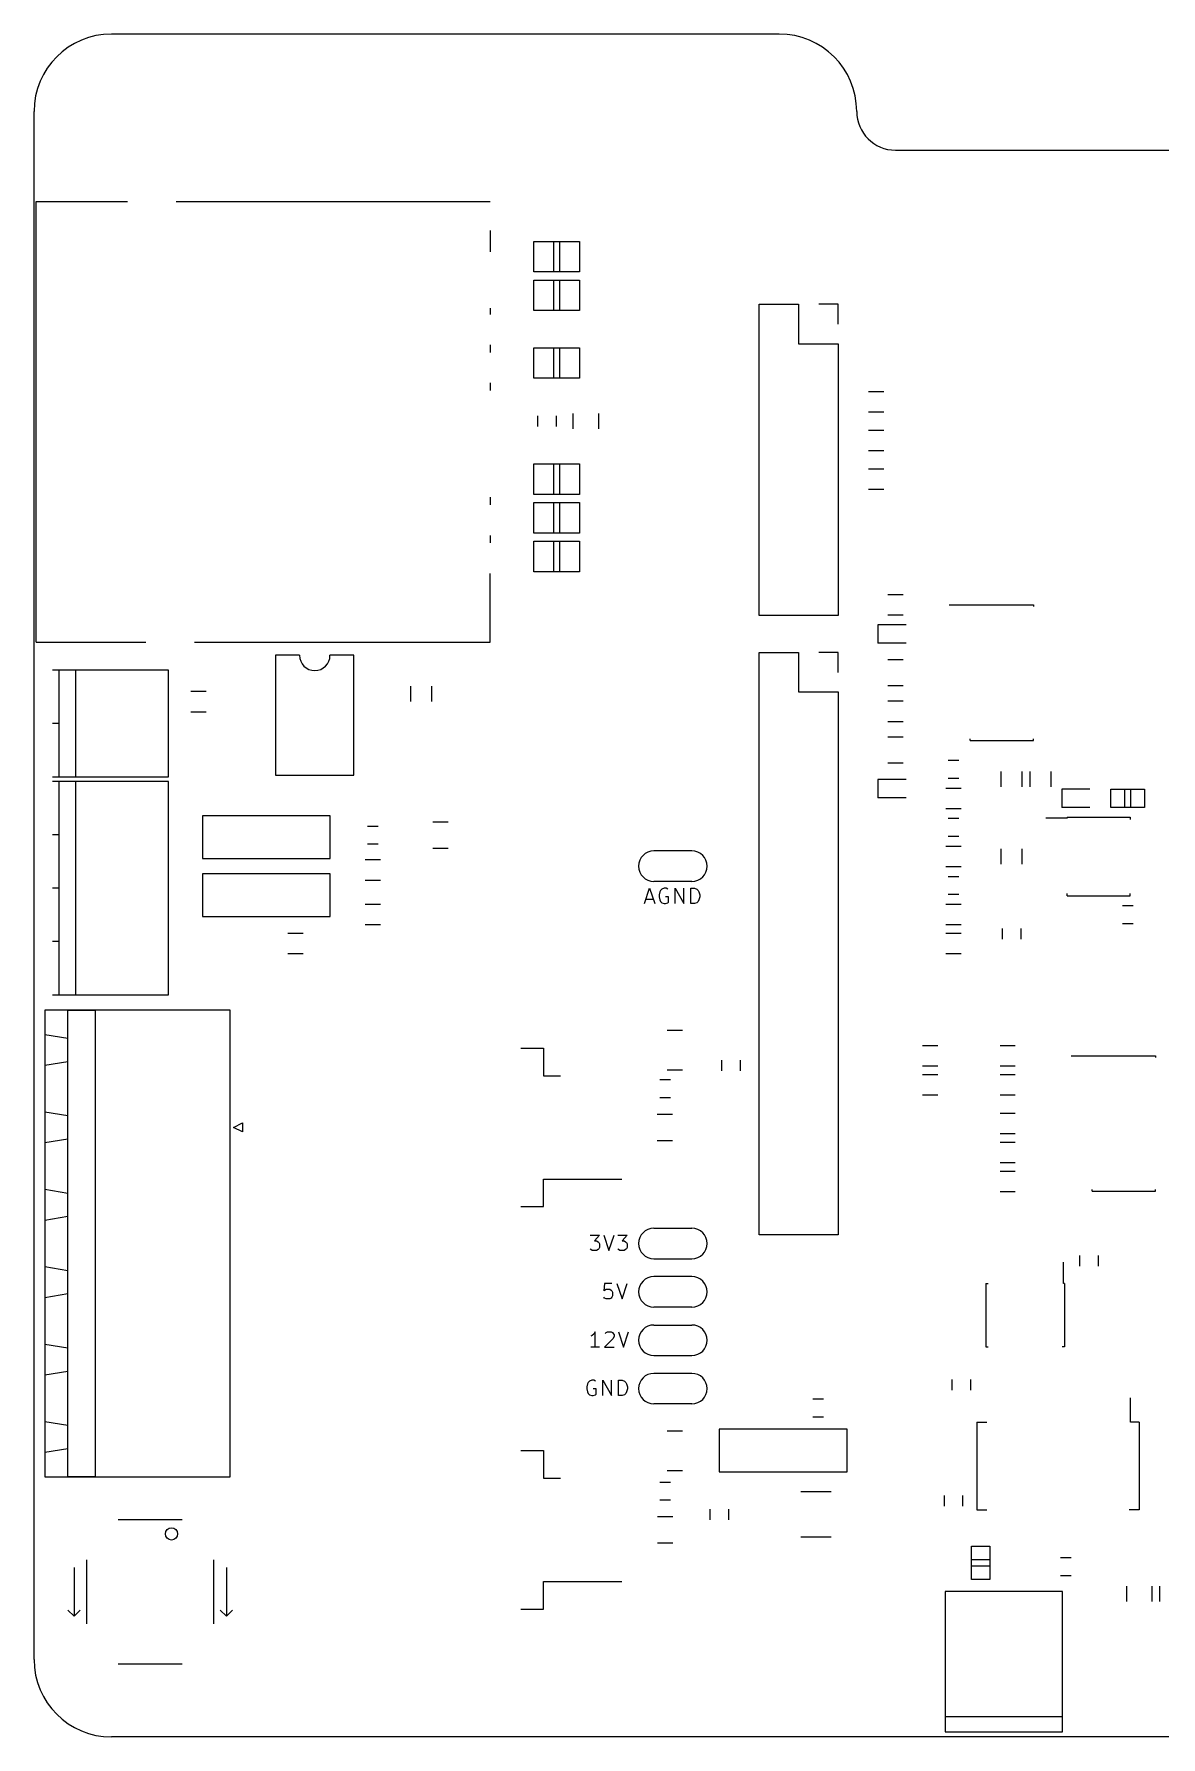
# Model space of a CAD drawing. Extents: x -50 to 124, y -30 to 87.
# Drawn here: x -50.2 to 23.8, y -30.5 to 81.3 of the extents above; entities that cross this region are included whole.
import ezdxf

# ---------------------------------------------------------------- set-up
doc = ezdxf.new("R2010")
doc.units = 0
doc.header["$MEASUREMENT"] = 0
doc.layers.add('BLACK', color=7, linetype='CONTINUOUS')

msp = doc.modelspace()

# ---------------------------------------------------------------- linework, layer by layer
at = {"layer": 'BLACK', "linetype": 'CONTINUOUS'}
for p, q in [((-1.27, 81.28), (-45.085, 81.28)), ((-50.165, -25.4), (-50.165, 76.2)), ((6.35, 73.66), (38.1912, 73.66)), ((-50.035, 41.38), (-50.035, 70.28)), ((-50.035, 70.28), (-44.035, 70.28)), ((-40.835, 70.28), (-20.235, 70.28)), ((-20.235, 68.38), (-20.235, 66.98)), ((-17.3761, 65.6742), (-17.3761, 67.6758)), ((-17.3761, 67.6758), (-14.3739, 67.6758)), ((-16.0757, 67.6758), (-16.0757, 65.6742)), ((-15.6743, 65.6742), (-15.6743, 67.6758)), ((-14.3739, 67.6758), (-14.3739, 65.6742)), ((-14.3739, 65.6742), (-17.3761, 65.6742)), ((-17.3761, 63.1342), (-17.3761, 65.1358)), ((-17.3761, 65.1358), (-14.3739, 65.1358)), ((-16.0757, 65.1358), (-16.0757, 63.1342)), ((-15.6743, 63.1342), (-15.6743, 65.1358)), ((-14.3739, 65.1358), (-14.3739, 63.1342)), ((-20.235, 63.28), (-20.235, 62.88)), ((-14.3739, 63.1342), (-17.3761, 63.1342)), ((-2.6, 43.12), (-2.6, 63.56)), ((-2.6, 63.56), (0, 63.56)), ((0, 63.56), (0, 60.96)), ((2.6, 63.56), (1.33, 63.56)), ((2.6, 62.23), (2.6, 63.56)), ((-20.235, 60.88), (-20.235, 60.38)), ((-17.3761, 60.6908), (-14.3739, 60.6908)), ((-17.3761, 58.6892), (-17.3761, 60.6908)), ((-16.0757, 60.6908), (-16.0757, 58.6892)), ((-15.6743, 58.6892), (-15.6743, 60.6908)), ((-14.3739, 60.6908), (-14.3739, 58.6892)), ((0, 60.96), (2.6, 60.96)), ((2.6, 60.96), (2.6, 43.12)), ((-20.235, 58.38), (-20.235, 57.88)), ((-14.3739, 58.6892), (-17.3761, 58.6892)), ((4.58, 57.83), (5.58, 57.83)), ((-17.11, 55.53), (-17.11, 56.23)), ((-15.91, 56.23), (-15.91, 55.53)), ((-14.82, 56.38), (-14.82, 55.38)), ((-13.12, 55.38), (-13.12, 56.38)), ((5.58, 56.47), (4.58, 56.47)), ((4.58, 55.29), (5.58, 55.29)), ((5.58, 53.93), (4.58, 53.93)), ((-17.3761, 51.0692), (-17.3761, 53.0708)), ((-17.3761, 53.0708), (-14.3739, 53.0708)), ((-16.0757, 53.0708), (-16.0757, 51.0692)), ((-15.6743, 51.0692), (-15.6743, 53.0708)), ((-14.3739, 53.0708), (-14.3739, 51.0692)), ((4.58, 52.75), (5.58, 52.75)), ((-20.235, 50.88), (-20.235, 50.38)), ((-14.3739, 51.0692), (-17.3761, 51.0692)), ((-17.3761, 50.5308), (-14.3739, 50.5308)), ((-17.3761, 48.5292), (-17.3761, 50.5308)), ((-16.0757, 50.5308), (-16.0757, 48.5292)), ((-15.6743, 48.5292), (-15.6743, 50.5308)), ((-14.3739, 50.5308), (-14.3739, 48.5292)), ((5.58, 51.39), (4.58, 51.39)), ((-20.235, 48.38), (-20.235, 47.88)), ((-14.3739, 48.5292), (-17.3761, 48.5292)), ((-17.3761, 45.9892), (-17.3761, 47.9908)), ((-17.3761, 47.9908), (-14.3739, 47.9908)), ((-16.0757, 47.9908), (-16.0757, 45.9892)), ((-15.6743, 45.9892), (-15.6743, 47.9908)), ((-14.3739, 47.9908), (-14.3739, 45.9892)), ((-20.235, 41.38), (-20.235, 45.88)), ((-14.3739, 45.9892), (-17.3761, 45.9892)), ((5.85, 44.495), (6.85, 44.495)), ((11.26, 43.795), (9.885, 43.795)), ((11.26, 43.82), (15.41, 43.82)), ((11.26, 43.82), (11.26, 43.795)), ((15.41, 43.82), (15.41, 43.705)), ((2.6, 43.12), (-2.6, 43.12)), ((5.2, 42.51), (5.2, 41.31)), ((7.05, 42.51), (5.2, 42.51)), ((6.85, 43.135), (5.85, 43.135)), ((-50.035, 41.38), (-42.835, 41.38)), ((-39.635, 41.38), (-20.235, 41.38)), ((-32.75, 40.506), (-34.32, 40.506)), ((-34.32, 40.506), (-34.32, 32.646)), ((-29.18, 40.506), (-30.75, 40.506)), ((-29.18, 32.646), (-29.18, 40.506)), ((-2.6, 2.48), (-2.6, 40.7)), ((-2.6, 40.7), (0, 40.7)), ((0, 40.7), (0, 38.1)), ((2.6, 40.7), (1.33, 40.7)), ((2.6, 39.37), (2.6, 40.7)), ((7.05, 41.31), (5.2, 41.31)), ((-41.35, 39.54), (-48.95, 39.54)), ((-48.55, 39.54), (-48.55, 32.54)), ((-47.45, 39.54), (-47.45, 32.54)), ((-41.35, 32.54), (-41.35, 39.54)), ((6.85, 40.22), (5.85, 40.22)), ((-39.87, 38.145), (-38.87, 38.145)), ((-25.445, 37.473), (-25.445, 38.473)), ((-24.085, 38.473), (-24.085, 37.473)), ((0, 38.1), (2.6, 38.1)), ((2.6, 38.1), (2.6, 2.48)), ((5.85, 38.52), (6.85, 38.52)), ((5.85, 37.51), (6.85, 37.51)), ((-48.55, 36.04), (-48.95, 36.04)), ((-38.87, 36.785), (-39.87, 36.785)), ((6.85, 36.15), (5.85, 36.15)), ((6.85, 35.14), (5.85, 35.14)), ((11.26, 34.92), (11.26, 35.035)), ((11.26, 34.92), (15.41, 34.92)), ((15.41, 34.92), (15.41, 35.035)), ((9.81, 33.62), (10.51, 33.62)), ((-48.95, 32.54), (-41.35, 32.54)), ((-34.32, 32.646), (-29.18, 32.646)), ((5.85, 33.44), (6.85, 33.44)), ((10.51, 32.42), (9.81, 32.42)), ((13.29, 31.885), (13.29, 32.885)), ((14.65, 32.885), (14.65, 31.885)), ((15.195, 31.885), (15.195, 32.885)), ((16.555, 32.885), (16.555, 31.885)), ((-41.35, 32.23), (-48.95, 32.23)), ((-48.55, 32.23), (-48.55, 18.23)), ((-47.45, 32.23), (-47.45, 18.23)), ((-41.35, 18.23), (-41.35, 32.23)), ((7.05, 32.35), (5.2, 32.35)), ((5.2, 32.35), (5.2, 31.15)), ((9.66, 31.795), (10.66, 31.795)), ((17.265, 31.715), (17.265, 30.515)), ((19.115, 31.715), (17.265, 31.715)), ((20.4876, 31.7144), (22.6873, 31.7144)), ((20.4876, 30.5156), (20.4876, 31.7144)), ((21.3868, 31.7144), (21.3868, 30.5156)), ((21.7881, 30.5156), (21.7881, 31.7144)), ((22.6873, 31.7144), (22.6873, 30.5156)), ((7.05, 31.15), (5.2, 31.15)), ((10.66, 30.435), (9.66, 30.435)), ((19.115, 30.515), (17.265, 30.515)), ((22.6873, 30.5156), (20.4876, 30.5156)), ((-39.116, 29.972), (-39.116, 27.178)), ((-30.734, 29.972), (-39.116, 29.972)), ((-30.734, 27.178), (-30.734, 29.972)), ((-28.29, 29.302), (-27.59, 29.302)), ((-22.995, 29.552), (-23.995, 29.552)), ((9.81, 29.81), (10.51, 29.81)), ((17.61, 29.83), (16.21, 29.83)), ((17.61, 29.88), (21.76, 29.88)), ((17.61, 29.88), (17.61, 29.83)), ((21.76, 29.88), (21.76, 29.735)), ((-48.55, 28.73), (-48.95, 28.73)), ((-27.59, 28.102), (-28.29, 28.102)), ((9.66, 27.985), (10.66, 27.985)), ((10.51, 28.61), (9.81, 28.61)), ((-39.116, 27.178), (-30.734, 27.178)), ((-28.44, 27.096), (-27.44, 27.096)), ((-23.995, 27.852), (-22.995, 27.852)), ((-7.005, 27.67), (-9.505, 27.67)), ((13.29, 26.805), (13.29, 27.805)), ((14.65, 27.805), (14.65, 26.805)), ((-30.734, 26.162), (-39.116, 26.162)), ((-39.116, 26.162), (-39.116, 23.368)), ((-30.734, 23.368), (-30.734, 26.162)), ((-27.44, 25.736), (-28.44, 25.736)), ((10.66, 26.625), (9.66, 26.625)), ((9.81, 26), (10.51, 26)), ((-48.55, 25.23), (-48.95, 25.23)), ((-10.1121, 24.2176), (-9.77881, 25.2176)), ((-9.77881, 25.2176), (-9.44548, 24.2176)), ((-7.005, 25.67), (-9.505, 25.67)), ((-9.11214, 24.9795), (-9.15976, 24.789)), ((-9.15976, 24.789), (-9.15976, 24.6462)), ((-9.15976, 24.6462), (-9.11214, 24.4557)), ((-9.06452, 25.0748), (-9.11214, 24.9795)), ((-8.96928, 25.17), (-9.06452, 25.0748)), ((-8.82643, 25.2176), (-8.96928, 25.17)), ((-8.68357, 25.2176), (-8.82643, 25.2176)), ((-8.54071, 24.6462), (-8.73119, 24.6462)), ((-8.58833, 25.17), (-8.68357, 25.2176)), ((-8.54071, 24.3129), (-8.54071, 24.6462)), ((-8.11214, 24.2176), (-8.11214, 25.2176)), ((-8.11214, 25.2176), (-7.54071, 24.2176)), ((-7.54071, 24.2176), (-7.54071, 25.2176)), ((-7.06452, 24.2176), (-7.06452, 25.2176)), ((-7.06452, 25.2176), (-6.82643, 25.2176)), ((-6.82643, 25.2176), (-6.68357, 25.17)), ((-6.68357, 25.17), (-6.58833, 25.0748)), ((-6.58833, 25.0748), (-6.54071, 24.9795)), ((-6.54071, 24.9795), (-6.49309, 24.789)), ((-6.49309, 24.6462), (-6.54071, 24.4557)), ((-6.49309, 24.789), (-6.49309, 24.6462)), ((10.51, 24.8), (9.81, 24.8)), ((17.61, 24.73), (17.61, 24.875)), ((17.61, 24.73), (21.76, 24.73)), ((21.76, 24.73), (21.76, 24.875)), ((-28.44, 24.175), (-27.44, 24.175)), ((-10.0169, 24.5033), (-9.54071, 24.5033)), ((-9.11214, 24.4557), (-9.06452, 24.3605)), ((-9.06452, 24.3605), (-8.96928, 24.2652)), ((-8.96928, 24.2652), (-8.82643, 24.2176)), ((-8.82643, 24.2176), (-8.73119, 24.2176)), ((-8.73119, 24.2176), (-8.58833, 24.2652)), ((-8.58833, 24.2652), (-8.54071, 24.3129)), ((-6.82643, 24.2176), (-7.06452, 24.2176)), ((-6.68357, 24.2652), (-6.82643, 24.2176)), ((-6.58833, 24.3605), (-6.68357, 24.2652)), ((-6.54071, 24.4557), (-6.58833, 24.3605)), ((9.66, 24.175), (10.66, 24.175)), ((21.24, 24.095), (21.94, 24.095)), ((-39.116, 23.368), (-30.734, 23.368)), ((-27.44, 22.815), (-28.44, 22.815)), ((10.66, 22.815), (9.66, 22.815)), ((13.37, 21.875), (13.37, 22.575)), ((14.57, 22.575), (14.57, 21.875)), ((21.94, 22.895), (21.24, 22.895)), ((-48.55, 21.73), (-48.95, 21.73)), ((-33.52, 22.27), (-32.52, 22.27)), ((9.66, 22.27), (10.66, 22.27)), ((-32.52, 20.91), (-33.52, 20.91)), ((10.66, 20.91), (9.66, 20.91)), ((-48.95, 18.23), (-41.35, 18.23)), ((-37.29, 17.225), (-49.45, 17.225)), ((-49.45, 17.225), (-49.45, -13.415)), ((-47.95, 17.225), (-46.15, 17.225)), ((-47.95, -13.415), (-47.95, 17.225)), ((-46.15, 17.225), (-46.15, -13.415)), ((-37.29, -13.415), (-37.29, 17.225)), ((-8.62838, 15.9055), (-7.62762, 15.9055)), ((-49.45, 15.605), (-49.45, 13.605)), ((-47.95, 15.355), (-49.45, 15.605)), ((-47.95, 13.855), (-47.95, 15.355)), ((-18.235, 14.725), (-16.735, 14.725)), ((-16.735, 14.725), (-16.735, 12.915)), ((8.136, 14.904), (9.136, 14.904)), ((13.216, 14.904), (14.216, 14.904)), ((-49.45, 13.605), (-47.95, 13.855)), ((-5.045, 13.239), (-5.045, 13.939)), ((-3.845, 13.939), (-3.845, 13.239)), ((9.136, 13.544), (8.136, 13.544)), ((14.216, 13.544), (13.216, 13.544)), ((19.261, 14.204), (17.886, 14.204)), ((19.261, 14.229), (19.261, 14.204)), ((19.261, 14.229), (23.411, 14.229)), ((23.411, 14.229), (23.411, 14.114)), ((-16.735, 12.915), (-15.635, 12.915)), ((-9.113, 12.665), (-8.413, 12.665)), ((-8.62838, 13.3045), (-7.62762, 13.3045)), ((8.136, 12.999), (9.136, 12.999)), ((13.216, 12.999), (14.216, 12.999)), ((-8.413, 11.465), (-9.113, 11.465)), ((9.136, 11.639), (8.136, 11.639)), ((14.216, 11.639), (13.216, 11.639)), ((-49.45, 10.525), (-49.45, 8.525)), ((-47.95, 10.275), (-49.45, 10.525)), ((-47.95, 8.775), (-47.95, 10.275)), ((-8.279, 10.375), (-9.279, 10.375)), ((13.216, 10.459), (14.216, 10.459)), ((-37.09, 9.525), (-36.49, 9.825)), ((-36.49, 9.225), (-37.09, 9.525)), ((-36.49, 9.825), (-36.49, 9.225)), ((14.216, 9.099), (13.216, 9.099)), ((-49.45, 8.525), (-47.95, 8.775)), ((-9.279, 8.675), (-8.279, 8.675)), ((13.216, 8.554), (14.216, 8.554)), ((14.216, 7.194), (13.216, 7.194)), ((-16.735, 4.325), (-16.735, 6.135)), ((-16.735, 6.135), (-11.61, 6.135)), ((13.216, 6.649), (14.216, 6.649)), ((-49.45, 5.445), (-49.45, 3.445)), ((-47.95, 5.195), (-49.45, 5.445)), ((-47.95, 3.695), (-47.95, 5.195)), ((14.216, 5.289), (13.216, 5.289)), ((19.261, 5.329), (19.261, 5.444)), ((19.261, 5.329), (23.411, 5.329)), ((23.411, 5.329), (23.411, 5.444)), ((-49.45, 3.445), (-47.95, 3.695)), ((-18.235, 4.325), (-16.735, 4.325)), ((-13.6841, 2.45262), (-13.065, 2.45262)), ((-13.065, 2.45262), (-13.3984, 2.07167)), ((-12.7793, 2.45262), (-12.446, 1.45262)), ((-12.446, 1.45262), (-12.1127, 2.45262)), ((-11.8746, 2.45262), (-11.2555, 2.45262)), ((-11.2555, 2.45262), (-11.5889, 2.07167)), ((-9.505, 2.905), (-7.005, 2.905)), ((2.6, 2.48), (-2.6, 2.48)), ((-13.6365, 1.50024), (-13.6841, 1.54786)), ((-13.5412, 1.45262), (-13.6365, 1.50024)), ((-13.2555, 1.45262), (-13.5412, 1.45262)), ((-13.3984, 2.07167), (-13.2555, 2.07167)), ((-13.2555, 2.07167), (-13.1603, 2.02405)), ((-13.1603, 1.50024), (-13.2555, 1.45262)), ((-13.1603, 2.02405), (-13.1127, 1.97643)), ((-13.1127, 1.54786), (-13.1603, 1.50024)), ((-13.1127, 1.97643), (-13.065, 1.88119)), ((-13.065, 1.64309), (-13.1127, 1.54786)), ((-13.065, 1.88119), (-13.065, 1.64309)), ((-11.827, 1.50024), (-11.8746, 1.54786)), ((-11.7317, 1.45262), (-11.827, 1.50024)), ((-11.446, 1.45262), (-11.7317, 1.45262)), ((-11.5889, 2.07167), (-11.446, 2.07167)), ((-11.446, 2.07167), (-11.3508, 2.02405)), ((-11.3508, 1.50024), (-11.446, 1.45262)), ((-11.3508, 2.02405), (-11.3031, 1.97643)), ((-11.3031, 1.54786), (-11.3508, 1.50024)), ((-11.3031, 1.97643), (-11.2555, 1.88119)), ((-11.2555, 1.64309), (-11.3031, 1.54786)), ((-11.2555, 1.88119), (-11.2555, 1.64309)), ((-49.45, 0.365), (-49.45, -1.635)), ((-47.95, 0.115), (-49.45, 0.365)), ((-47.95, -1.385), (-47.95, 0.115)), ((-9.505, 0.905), (-7.005, 0.905)), ((17.384, -0.719), (17.384, 0.681)), ((18.45, 0.412), (18.45, 1.112)), ((19.65, 1.112), (19.65, 0.412)), ((-12.7317, -0.72238), (-12.7793, -1.19857)), ((-12.2555, -0.72238), (-12.7317, -0.72238)), ((-12.7317, -1.15095), (-12.6364, -1.10333)), ((-12.6364, -1.10333), (-12.3983, -1.10333)), ((-12.3983, -1.10333), (-12.3031, -1.15095)), ((-11.9221, -0.72238), (-11.5888, -1.72238)), ((-11.5888, -1.72238), (-11.2555, -0.72238)), ((-7.005, -0.27), (-9.505, -0.27)), ((12.284, -0.719), (12.429, -0.719)), ((12.284, -0.719), (12.284, -4.869)), ((17.434, -0.719), (17.384, -0.719)), ((17.434, -0.719), (17.434, -4.869)), ((-49.45, -1.635), (-47.95, -1.385)), ((-12.7793, -1.19857), (-12.7317, -1.15095)), ((-12.7317, -1.67476), (-12.7793, -1.62714)), ((-12.6364, -1.72238), (-12.7317, -1.67476)), ((-12.3983, -1.72238), (-12.6364, -1.72238)), ((-12.3031, -1.67476), (-12.3983, -1.72238)), ((-12.3031, -1.15095), (-12.2555, -1.19857)), ((-12.2555, -1.62714), (-12.3031, -1.67476)), ((-12.2555, -1.19857), (-12.2079, -1.29381)), ((-12.2079, -1.5319), (-12.2555, -1.62714)), ((-12.2079, -1.29381), (-12.2079, -1.5319)), ((-7.005, -2.27), (-9.505, -2.27)), ((-13.5412, -4.13548), (-13.6365, -4.18309)), ((-13.446, -4.04024), (-13.5412, -4.13548)), ((-13.3508, -3.89738), (-13.446, -4.04024)), ((-13.3508, -4.89738), (-13.3508, -3.89738)), ((-12.1603, -4.32595), (-12.7317, -4.89738)), ((-12.6841, -3.99262), (-12.6365, -3.945)), ((-12.6365, -3.945), (-12.5412, -3.89738)), ((-12.5412, -3.89738), (-12.3031, -3.89738)), ((-12.3031, -3.89738), (-12.2079, -3.945)), ((-12.2079, -3.945), (-12.1603, -3.99262)), ((-12.1603, -3.99262), (-12.1127, -4.08786)), ((-12.1127, -4.18309), (-12.1603, -4.32595)), ((-12.1127, -4.08786), (-12.1127, -4.18309)), ((-11.827, -3.89738), (-11.4936, -4.89738)), ((-11.4936, -4.89738), (-11.1603, -3.89738)), ((-9.505, -3.445), (-7.005, -3.445)), ((-49.45, -4.715), (-49.45, -6.715)), ((-47.95, -4.965), (-49.45, -4.715)), ((-47.95, -6.465), (-47.95, -4.965)), ((-13.065, -4.89738), (-13.6365, -4.89738)), ((-12.7317, -4.89738), (-12.1127, -4.89738)), ((-9.505, -5.445), (-7.005, -5.445)), ((12.284, -4.869), (12.429, -4.869)), ((17.434, -4.869), (17.289, -4.869)), ((-49.45, -6.715), (-47.95, -6.465)), ((-7.005, -6.62), (-9.505, -6.62)), ((-13.8587, -7.31048), (-13.9063, -7.50095)), ((-13.9063, -7.50095), (-13.9063, -7.64381)), ((-13.9063, -7.64381), (-13.8587, -7.83428)), ((-13.8111, -7.21524), (-13.8587, -7.31048)), ((-13.7159, -7.12), (-13.8111, -7.21524)), ((-13.573, -7.07238), (-13.7159, -7.12)), ((-13.4301, -7.07238), (-13.573, -7.07238)), ((-13.2873, -7.64381), (-13.4778, -7.64381)), ((-13.3349, -7.12), (-13.4301, -7.07238)), ((-13.2873, -7.97714), (-13.2873, -7.64381)), ((-12.8587, -8.07238), (-12.8587, -7.07238)), ((-12.8587, -7.07238), (-12.2873, -8.07238)), ((-12.2873, -8.07238), (-12.2873, -7.07238)), ((-11.8111, -8.07238), (-11.8111, -7.07238)), ((-11.8111, -7.07238), (-11.573, -7.07238)), ((-11.573, -7.07238), (-11.4301, -7.12)), ((-11.4301, -7.12), (-11.3349, -7.21524)), ((-11.3349, -7.21524), (-11.2873, -7.31048)), ((-11.2873, -7.31048), (-11.2397, -7.50095)), ((-11.2397, -7.64381), (-11.2873, -7.83428)), ((-11.2397, -7.50095), (-11.2397, -7.64381)), ((10.068, -7.716), (10.068, -7.016)), ((11.268, -7.016), (11.268, -7.716)), ((-13.8587, -7.83428), (-13.8111, -7.92952)), ((-13.8111, -7.92952), (-13.7159, -8.02476)), ((-13.7159, -8.02476), (-13.573, -8.07238)), ((-13.573, -8.07238), (-13.4778, -8.07238)), ((-13.4778, -8.07238), (-13.3349, -8.02476)), ((-13.3349, -8.02476), (-13.2873, -7.97714)), ((-11.573, -8.07238), (-11.8111, -8.07238)), ((-11.4301, -8.02476), (-11.573, -8.07238)), ((-11.3349, -7.92952), (-11.4301, -8.02476)), ((-11.2873, -7.83428), (-11.3349, -7.92952)), ((-7.005, -8.62), (-9.505, -8.62)), ((0.92, -8.29), (1.62, -8.29)), ((21.768, -9.825), (21.768, -8.225)), ((-49.45, -9.795), (-49.45, -11.795)), ((-47.95, -10.045), (-49.45, -9.795)), ((-47.95, -11.545), (-47.95, -10.045)), ((1.62, -9.49), (0.92, -9.49)), ((11.693, -9.825), (12.343, -9.825)), ((11.693, -9.825), (11.693, -15.575)), ((22.343, -9.825), (21.768, -9.825)), ((22.343, -9.825), (22.343, -15.575)), ((-8.62838, -10.3835), (-7.62762, -10.3835)), ((3.175, -10.287), (-5.207, -10.287)), ((-5.207, -10.287), (-5.207, -13.081)), ((3.175, -13.081), (3.175, -10.287)), ((-49.45, -11.795), (-47.95, -11.545)), ((-18.235, -11.691), (-16.735, -11.691)), ((-16.735, -11.691), (-16.735, -13.501)), ((-8.62838, -12.9845), (-7.62762, -12.9845)), ((-5.207, -13.081), (3.175, -13.081)), ((-49.45, -13.415), (-37.29, -13.415)), ((-46.15, -13.415), (-47.95, -13.415)), ((-16.735, -13.501), (-15.635, -13.501)), ((-9.113, -13.751), (-8.413, -13.751)), ((2.143, -14.395), (0.143, -14.395)), ((-8.413, -14.951), (-9.113, -14.951)), ((-5.807, -16.225), (-5.807, -15.525)), ((-4.607, -15.525), (-4.607, -16.225)), ((9.56, -15.336), (9.56, -14.636)), ((10.76, -14.636), (10.76, -15.336)), ((11.693, -15.575), (12.343, -15.575)), ((22.343, -15.575), (21.693, -15.575)), ((-44.645, -16.205), (-40.445, -16.205)), ((-8.263, -16.041), (-9.263, -16.041)), ((-9.263, -17.741), (-8.263, -17.741)), ((0.143, -17.355), (2.143, -17.355)), ((-46.695, -23.055), (-46.695, -18.855)), ((-38.395, -18.855), (-38.395, -23.055)), ((11.3386, -20.1498), (11.3386, -17.9502)), ((11.3386, -17.9502), (12.5374, -17.9502)), ((12.5374, -18.8493), (11.3386, -18.8493)), ((12.5374, -17.9502), (12.5374, -20.1498)), ((17.176, -18.704), (17.876, -18.704)), ((-47.545, -19.355), (-47.545, -22.555)), ((-37.545, -19.355), (-37.545, -22.555)), ((11.3386, -19.2507), (12.5374, -19.2507)), ((17.876, -19.904), (17.176, -19.904)), ((-16.735, -20.281), (-11.61, -20.281)), ((-16.735, -22.091), (-16.735, -20.281)), ((17.312, -20.942), (9.612, -20.942)), ((9.612, -20.942), (9.612, -30.142)), ((12.5374, -20.1498), (11.3386, -20.1498)), ((17.312, -30.142), (17.312, -20.942)), ((21.502, -20.582), (21.502, -21.582)), ((23.202, -21.582), (23.202, -20.582)), ((23.704, -21.582), (23.704, -20.582)), ((-47.545, -22.555), (-47.945, -22.155)), ((-47.545, -22.555), (-47.145, -22.155)), ((-47.145, -22.155), (-47.545, -22.555)), ((-37.545, -22.555), (-37.945, -22.155)), ((-37.145, -22.155), (-37.545, -22.555)), ((-37.545, -22.555), (-37.145, -22.155)), ((-18.235, -22.091), (-16.735, -22.091)), ((-40.445, -25.705), (-44.645, -25.705)), ((9.612, -29.142), (17.312, -29.142)), ((9.612, -30.142), (17.312, -30.142)), ((117.475, -30.48), (-45.085, -30.48))]:
    msp.add_line(p, q, dxfattribs=at)
at = {"layer": 'BLACK'}
msp.add_circle((-41.145, -17.155), 0.4, dxfattribs=at)
for centre, radius, start, end in [((-45.085, 76.2), 5.08, 90, 180), ((-1.27, 76.2), 5.08, 0, 90), ((6.35, 76.2), 2.54, 180, 270), ((-31.75, 40.506), 1, 180, 360), ((-9.505, 26.67), 1, -270, -90), ((-7.005, 26.67), 1, -90, 90), ((-9.505, 1.905), 1, -270, -90), ((-7.005, 1.905), 1, -90, 90), ((-9.505, -1.27), 1, -270, -90), ((-7.005, -1.27), 1, -90, 90), ((-9.505, -4.445), 1, -270, -90), ((-7.005, -4.445), 1, -90, 90), ((-9.505, -7.62), 1, -270, -90), ((-7.005, -7.62), 1, -90, 90), ((-45.085, -25.4), 5.08, 180, 270)]:
    msp.add_arc(centre, radius, start, end, dxfattribs=at)

doc.saveas('drawing.dxf')
